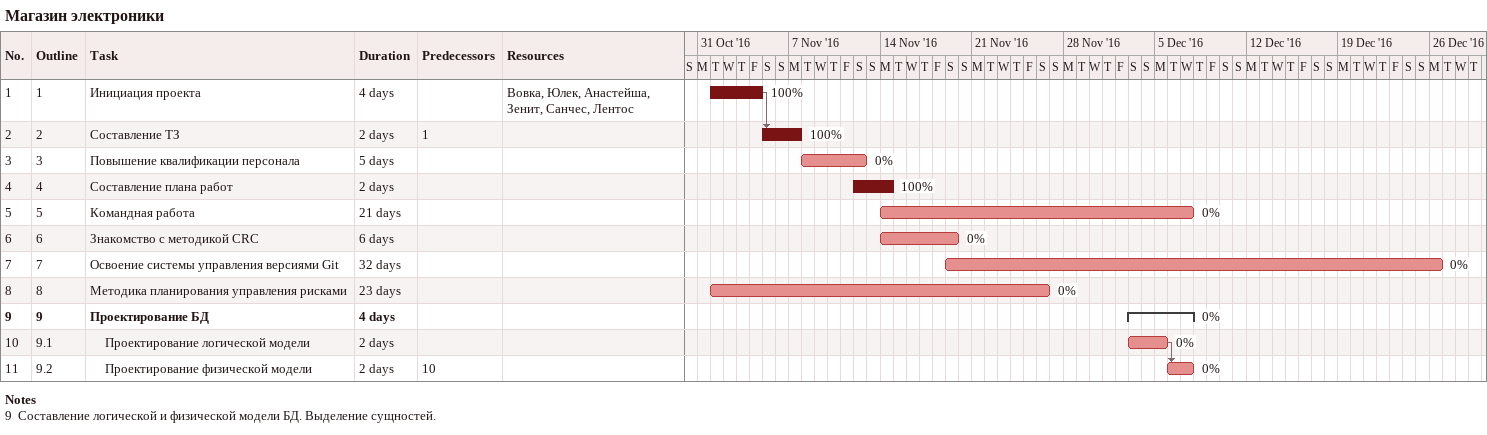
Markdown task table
Магазин электроники

| ID | WBS | Task | Duration | Start | Finish | Predecessors | Resources | % complete |
|---|---|---|---|---|---|---|---|---|
| 1 | 1 | Инициация проекта | 4d | 2016-11-01 | 2016-11-04 |  | Вовка, Юлек, Анастейша, Зенит, Санчес, Лентос | 100 |
| 2 | 2 | Составление ТЗ | 2d | 2016-11-05 | 2016-11-07 | 1 |  | 100 |
| 3 | 3 | Повышение квалификации персонала | 5d | 2016-11-08 | 2016-11-12 |  |  | 0 |
| 4 | 4 | Составление плана работ | 2d | 2016-11-12 | 2016-11-14 |  |  | 100 |
| 5 | 5 | Командная работа | 21d | 2016-11-14 | 2016-12-07 |  |  | 0 |
| 6 | 6 | Знакомство с методикой CRC | 6d | 2016-11-14 | 2016-11-19 |  |  | 0 |
| 7 | 7 | Освоение системы управления версиями Git | 32d | 2016-11-19 | 2016-12-26 |  |  | 0 |
| 8 | 8 | Методика планирования управления рисками | 23d | 2016-11-01 | 2016-11-26 |  |  | 0 |
| 9 | 9 | **Проектирование БД** | 4d | 2016-12-03 | 2016-12-07 |  |  | 0 |
| 10 | 9.1 | Проектирование логической модели | 2d | 2016-12-03 | 2016-12-05 |  |  | 0 |
| 11 | 9.2 | Проектирование физической модели | 2d | 2016-12-06 | 2016-12-07 | 10 |  | 0 |

Notes
- 9: Составление логической и физической модели БД. Выделение сущностей.
